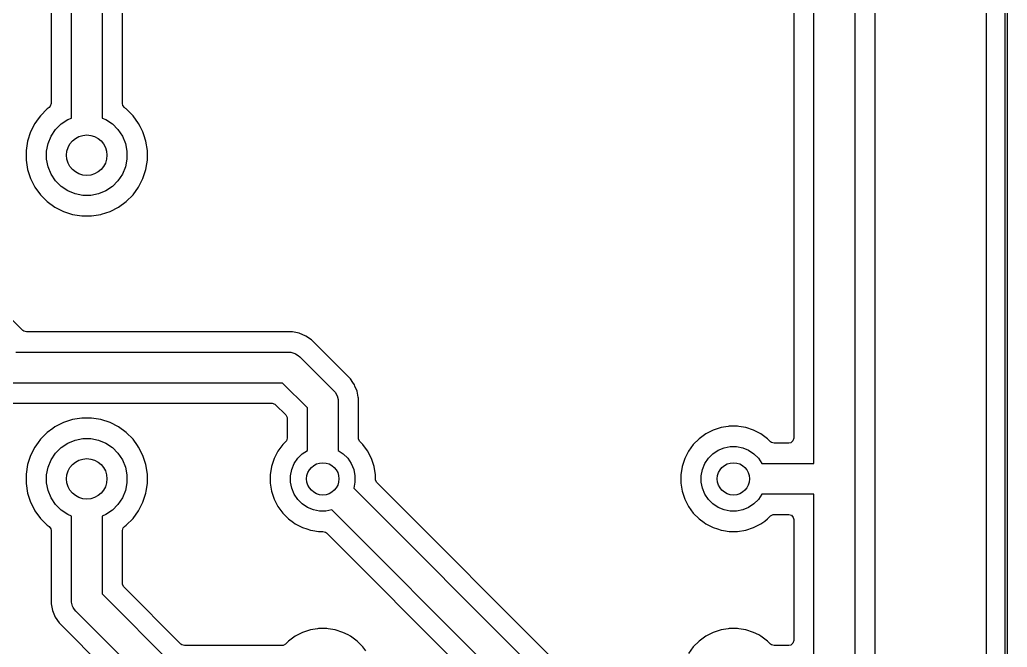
# Model space of a CAD drawing. Extents: x 101.7 to 181.8, y -136.4 to -71.3.
# Drawn here: x 157.34 to 181.78, y -119.16 to -103.65 of the extents above; entities that cross this region are included whole.
import ezdxf

# ---------------------------------------------------------------- set-up
doc = ezdxf.new("R2010")
doc.units = 0
doc.layers.add('BLACK', color=7, linetype='CONTINUOUS')

msp = doc.modelspace()

# ---------------------------------------------------------------- linework, layer by layer
at = {"layer": 'BLACK', "linetype": 'CONTINUOUS'}
for p, q in [((181.725, -136.35), (181.725, -71.4)), ((181.775, -71.375), (181.775, -136.375)), ((181.2495, -71.9995), (181.2495, -135.7505)), ((178.5085, -114.900671), (178.5085, -98.900671)), ((178.008, -99), (178.008, -115)), ((176.992, -114.619), (176.992, -99.508)), ((176.4915, -100.1325), (176.4915, -113.9945)), ((159.381, -102.25), (159.381, -106.080635)), ((159.8815, -105.722546), (159.8815, -102.163177)), ((158.619, -106.080635), (158.619, -102.407815)), ((158.1185, -102.666491), (158.1185, -105.722546)), ((158.098815, -105.789585), (158.067387, -105.822863)), ((158.1185, -105.722546), (158.098815, -105.789585)), ((159.889948, -105.767533), (159.8815, -105.722546)), ((159.932613, -105.822863), (159.889948, -105.767533)), ((157.855483, -106.02249), (157.798175, -106.101368)), ((157.855485, -106.022488), (157.855483, -106.02249)), ((158.02249, -105.855482), (157.855485, -106.022487)), ((157.855485, -106.022487), (157.855485, -106.022488)), ((158.067387, -105.822863), (158.02249, -105.855482)), ((159.962565, -105.844625), (159.932613, -105.822863)), ((159.97751, -105.855483), (159.962565, -105.844625)), ((160.144517, -106.02249), (159.97751, -105.855483)), ((160.283343, -106.213567), (160.144517, -106.02249)), ((157.716657, -106.213566), (157.609433, -106.424003)), ((157.798175, -106.101368), (157.716657, -106.213566)), ((158.22699, -106.365607), (158.365607, -106.22699)), ((158.365607, -106.22699), (158.528603, -106.118079)), ((158.528603, -106.118079), (158.619, -106.080635)), ((159.381, -106.080635), (159.471397, -106.118079)), ((159.471397, -106.118079), (159.634393, -106.22699)), ((159.634393, -106.22699), (159.77301, -106.365607)), ((160.324223, -106.293799), (160.283343, -106.213567)), ((157.609433, -106.424003), (157.536446, -106.648631)), ((158.118079, -106.528603), (158.22699, -106.365607)), ((159.77301, -106.365607), (159.881921, -106.528603)), ((160.390566, -106.424003), (160.324223, -106.293799)), ((160.390566, -106.424005), (160.390566, -106.424003)), ((160.390568, -106.424008), (160.390566, -106.424005)), ((160.415007, -106.499223), (160.390568, -106.424008)), ((160.463553, -106.648631), (160.415007, -106.499223)), ((157.536446, -106.648631), (157.4995, -106.881902)), ((158.004815, -106.901983), (158.04306, -106.709715)), ((158.04306, -106.709715), (158.118079, -106.528603)), ((159.881921, -106.528603), (159.95694, -106.709715)), ((159.95694, -106.709715), (159.995185, -106.901983)), ((160.5005, -106.881902), (160.463553, -106.648631)), ((157.4995, -106.881902), (157.4995, -107.118097)), ((158.004815, -107.098017), (158.004815, -106.901983)), ((159.995185, -106.901983), (159.995185, -107.098017)), ((160.5005, -107.118097), (160.5005, -106.881902)), ((157.4995, -107.118097), (157.536446, -107.351368)), ((158.04306, -107.290285), (158.004815, -107.098017)), ((159.995185, -107.098017), (159.95694, -107.290285)), ((160.463553, -107.351368), (160.485381, -107.213553)), ((160.485381, -107.213553), (160.5005, -107.118097)), ((157.536446, -107.351368), (157.609433, -107.575996)), ((158.118079, -107.471397), (158.04306, -107.290285)), ((158.22699, -107.634393), (158.118079, -107.471397)), ((159.881921, -107.471397), (159.77301, -107.634393)), ((159.95694, -107.290285), (159.881921, -107.471397)), ((160.390568, -107.575992), (160.463553, -107.351368)), ((157.609433, -107.575996), (157.716657, -107.786433)), ((158.365607, -107.77301), (158.22699, -107.634393)), ((159.77301, -107.634393), (159.634393, -107.77301)), ((160.283343, -107.786433), (160.390568, -107.575992)), ((157.716657, -107.786433), (157.855483, -107.97751)), ((157.855483, -107.97751), (158.02249, -108.144517)), ((158.528603, -107.881921), (158.365607, -107.77301)), ((158.709715, -107.95694), (158.528603, -107.881921)), ((158.901983, -107.995185), (158.709715, -107.95694)), ((159.290285, -107.95694), (159.098017, -107.995185)), ((159.471397, -107.881921), (159.290285, -107.95694)), ((159.634393, -107.77301), (159.471397, -107.881921)), ((159.97751, -108.144517), (160.144517, -107.97751)), ((160.144517, -107.97751), (160.283343, -107.786433)), ((158.02249, -108.144517), (158.213567, -108.283343)), ((159.098017, -107.995185), (158.901983, -107.995185)), ((159.786433, -108.283343), (159.97751, -108.144517)), ((157.41881, -111.332181), (154.566629, -108.48)), ((158.213567, -108.283343), (158.275721, -108.315012)), ((158.275721, -108.315012), (158.424003, -108.390566)), ((158.424003, -108.390566), (158.424005, -108.390566)), ((158.424005, -108.390566), (158.424008, -108.390568)), ((158.424008, -108.390568), (158.544412, -108.429689)), ((158.544412, -108.429689), (158.648631, -108.463553)), ((158.648631, -108.463553), (158.881903, -108.5005)), ((159.118097, -108.5005), (159.351368, -108.463553)), ((159.351368, -108.463553), (159.361324, -108.460318)), ((159.361324, -108.460318), (159.575992, -108.390568)), ((159.575992, -108.390568), (159.786433, -108.283343)), ((158.881903, -108.5005), (158.881908, -108.5005)), ((158.881908, -108.5005), (159.118097, -108.5005)), ((157.439452, -111.348815), (157.41881, -111.332181)), ((157.506491, -111.3685), (157.439452, -111.348815)), ((164.08682, -111.3685), (157.506491, -111.3685)), ((164.086821, -111.3685), (164.08682, -111.3685)), ((164.086823, -111.3685), (164.086821, -111.3685)), ((164.257118, -111.402374), (164.086823, -111.3685)), ((164.257128, -111.402377), (164.257118, -111.402374)), ((164.417543, -111.468822), (164.257128, -111.402377)), ((164.561926, -111.565295), (164.417543, -111.468822)), ((164.561927, -111.565296), (164.561926, -111.565295)), ((165.220323, -112.223694), (164.561927, -111.565296)), ((157.247815, -111.869), (164, -111.869)), ((164, -111.869), (164.049715, -111.872259)), ((164.049715, -111.872259), (164.049731, -111.872259)), ((164.049731, -111.872259), (164.145803, -111.898002)), ((164.145803, -111.898002), (164.164408, -111.908744)), ((164.164408, -111.908744), (164.231938, -111.947732)), ((164.231938, -111.947732), (164.231946, -111.94774)), ((164.231946, -111.94774), (164.269408, -111.980592)), ((164.269408, -111.980592), (165.109407, -112.820592)), ((165.401923, -112.405294), (165.220323, -112.223694)), ((163.842184, -112.631), (157.09, -112.631)), ((164.459, -113.247815), (163.842184, -112.631)), ((165.524706, -112.528077), (165.401923, -112.405294)), ((165.585793, -112.6195), (165.524706, -112.528077)), ((165.621175, -112.672453), (165.585793, -112.6195)), ((165.109407, -112.820592), (165.142259, -112.858053)), ((165.142259, -112.858053), (165.142268, -112.858062)), ((165.142268, -112.858062), (165.191998, -112.944198)), ((165.621176, -112.672455), (165.621175, -112.672453)), ((165.621178, -112.672459), (165.621176, -112.672455)), ((165.635735, -112.707603), (165.621178, -112.672459)), ((165.687624, -112.832876), (165.635735, -112.707603)), ((165.716432, -112.977704), (165.687624, -112.832876)), ((165.191998, -112.944198), (165.21774, -113.04027)), ((165.21774, -113.04027), (165.221, -113.09)), ((165.221, -113.09), (165.221, -114.297057)), ((165.716432, -112.977708), (165.716432, -112.977704)), ((165.716433, -112.977709), (165.716432, -112.977708)), ((165.7215, -113.003179), (165.716433, -112.977709)), ((165.7215, -113.990953), (165.7215, -113.003179)), ((157.00318, -113.1315), (163.583508, -113.1315)), ((163.583508, -113.1315), (163.650547, -113.151185)), ((163.650547, -113.151185), (163.671189, -113.167819)), ((163.671189, -113.167819), (163.922181, -113.41881)), ((164.459, -114.297057), (164.459, -113.247815)), ((158.424003, -113.609433), (158.213566, -113.716657)), ((158.648631, -113.536446), (158.424003, -113.609433)), ((158.881903, -113.4995), (158.648631, -113.536446)), ((158.881908, -113.4995), (158.881903, -113.4995)), ((159.118092, -113.4995), (158.881908, -113.4995)), ((159.118097, -113.4995), (159.118092, -113.4995)), ((159.351368, -113.536446), (159.118097, -113.4995)), ((159.575996, -113.609433), (159.351368, -113.536446)), ((159.786433, -113.716657), (159.575996, -113.609433)), ((163.922181, -113.41881), (163.955666, -113.480133)), ((163.955666, -113.480133), (163.9585, -113.506491)), ((163.9585, -113.506491), (163.9585, -113.990953)), ((158.022487, -113.855485), (157.855485, -114.022487)), ((158.022488, -113.855485), (158.022487, -113.855485)), ((158.02249, -113.855483), (158.022488, -113.855485)), ((158.157782, -113.757187), (158.02249, -113.855483)), ((158.213566, -113.716657), (158.157782, -113.757187)), ((159.97751, -113.855483), (159.786433, -113.716657)), ((160.144517, -114.02249), (159.97751, -113.855483)), ((174.500776, -113.794781), (174.318386, -113.887715)), ((174.695465, -113.731522), (174.500776, -113.794781)), ((174.873329, -113.703351), (174.695465, -113.731522)), ((174.897648, -113.6995), (174.873329, -113.703351)), ((175.102352, -113.6995), (174.897648, -113.6995)), ((175.129995, -113.703878), (175.102352, -113.6995)), ((175.304534, -113.731522), (175.129995, -113.703878)), ((175.499223, -113.794781), (175.304534, -113.731522)), ((175.594543, -113.84335), (175.499223, -113.794781)), ((175.68161, -113.887713), (175.594543, -113.84335)), ((157.855483, -114.02249), (157.795862, -114.10455)), ((157.855485, -114.022488), (157.855483, -114.02249)), ((157.855485, -114.022487), (157.855485, -114.022488)), ((158.528603, -114.118079), (158.709715, -114.04306)), ((158.709715, -114.04306), (158.901983, -114.004815)), ((158.901983, -114.004815), (159.098017, -114.004815)), ((159.098017, -114.004815), (159.290285, -114.04306)), ((159.290285, -114.04306), (159.471397, -114.118079)), ((160.25343, -114.172396), (160.144517, -114.02249)), ((163.922181, -114.078634), (163.848032, -114.152782)), ((163.938815, -114.057992), (163.922181, -114.078634)), ((163.9585, -113.990953), (163.938815, -114.057992)), ((165.724334, -114.017311), (165.7215, -113.990953)), ((165.757819, -114.078634), (165.724334, -114.017311)), ((165.831971, -114.152786), (165.757819, -114.078634)), ((174.152786, -114.008028), (174.008028, -114.152786)), ((174.318386, -113.887715), (174.152786, -114.008028)), ((175.681612, -113.887714), (175.68161, -113.887713)), ((175.681613, -113.887715), (175.681612, -113.887714)), ((175.847213, -114.008028), (175.681613, -113.887715)), ((175.921366, -114.082181), (175.847213, -114.008028)), ((175.942008, -114.098815), (175.921366, -114.082181)), ((176.009047, -114.1185), (175.942008, -114.098815)), ((176.471815, -114.061539), (176.419011, -114.107294)), ((176.4915, -113.9945), (176.471815, -114.061539)), ((157.716657, -114.213566), (157.609433, -114.424003)), ((157.795862, -114.10455), (157.716657, -114.213566)), ((158.22699, -114.365607), (158.365607, -114.22699)), ((158.365607, -114.22699), (158.528603, -114.118079)), ((159.471397, -114.118079), (159.634393, -114.22699)), ((159.634393, -114.22699), (159.77301, -114.365607)), ((160.283342, -114.213566), (160.25343, -114.172396)), ((160.390566, -114.424003), (160.283342, -114.213566)), ((163.727715, -114.318386), (163.634781, -114.500776)), ((163.848028, -114.152786), (163.727715, -114.318386)), ((163.848032, -114.152782), (163.848028, -114.152786)), ((164.332485, -114.381592), (164.459, -114.297057)), ((165.221, -114.297057), (165.347515, -114.381592)), ((165.944556, -114.307749), (165.831971, -114.152786)), ((165.952287, -114.31839), (165.944556, -114.307749)), ((166.003662, -114.419219), (165.952287, -114.31839)), ((173.887715, -114.318386), (173.794781, -114.500776)), ((174.008028, -114.152786), (173.887715, -114.318386)), ((174.492485, -114.381592), (174.622883, -114.294463)), ((174.622883, -114.294463), (174.767772, -114.234448)), ((174.767772, -114.234448), (174.921586, -114.203852)), ((174.921586, -114.203852), (175.078414, -114.203852)), ((175.078414, -114.203852), (175.232228, -114.234448)), ((175.232228, -114.234448), (175.377117, -114.294463)), ((175.377117, -114.294463), (175.507515, -114.381592)), ((176.3675, -114.1185), (176.009047, -114.1185)), ((176.419011, -114.107294), (176.3675, -114.1185)), ((157.609433, -114.424003), (157.536446, -114.648631)), ((158.04306, -114.709715), (158.118079, -114.528603)), ((158.118079, -114.528603), (158.22699, -114.365607)), ((159.77301, -114.365607), (159.881921, -114.528603)), ((159.881921, -114.528603), (159.95694, -114.709715)), ((160.390566, -114.424005), (160.390566, -114.424003)), ((160.390568, -114.424008), (160.390566, -114.424005)), ((160.415513, -114.500781), (160.390568, -114.424008)), ((160.463553, -114.648631), (160.415513, -114.500781)), ((163.634781, -114.500776), (163.571522, -114.695465)), ((164.134463, -114.622883), (164.221592, -114.492485)), ((164.221592, -114.492485), (164.332485, -114.381592)), ((165.347515, -114.381592), (165.458408, -114.492485)), ((165.458408, -114.492485), (165.545537, -114.622883)), ((166.045218, -114.500776), (166.003662, -114.419219)), ((166.108477, -114.695465), (166.045218, -114.500776)), ((173.794781, -114.500776), (173.731522, -114.695465)), ((174.294463, -114.622883), (174.381592, -114.492485)), ((174.381592, -114.492485), (174.492485, -114.381592)), ((175.507515, -114.381592), (175.618408, -114.492485)), ((175.618408, -114.492485), (175.702942, -114.619)), ((157.536446, -114.648631), (157.4995, -114.881902)), ((158.004815, -114.901983), (158.04306, -114.709715)), ((159.95694, -114.709715), (159.995185, -114.901983)), ((160.5005, -114.881902), (160.463553, -114.648631)), ((163.571522, -114.695465), (163.5395, -114.897648)), ((164.043852, -114.921586), (164.074448, -114.767772)), ((164.074448, -114.767772), (164.134463, -114.622883)), ((165.545537, -114.622883), (165.605552, -114.767772)), ((165.605552, -114.767772), (165.636148, -114.921586)), ((166.1405, -114.897648), (166.108477, -114.695465)), ((173.731522, -114.695465), (173.6995, -114.897648)), ((174.203852, -114.921586), (174.234448, -114.767772)), ((174.234448, -114.767772), (174.294463, -114.622883)), ((175.702942, -114.619), (176.992, -114.619)), ((157.4995, -114.881902), (157.4995, -115.118097)), ((158.004815, -115.098017), (158.004815, -114.901983)), ((159.995185, -114.901983), (159.995185, -115.098017)), ((160.5005, -115.118097), (160.5005, -114.881902)), ((163.5395, -114.897648), (163.5395, -115.102351)), ((164.043852, -115.078414), (164.043852, -114.921586)), ((165.636148, -114.921586), (165.636148, -115.078414)), ((166.1405, -115.002508), (166.1405, -114.897648)), ((166.143334, -115.028866), (166.1405, -115.002508)), ((166.176819, -115.090189), (166.143334, -115.028866)), ((173.6995, -114.897648), (173.6995, -115.102351)), ((174.203852, -115.078414), (174.203852, -114.921586)), ((178.008, -115), (178.008, -120)), ((178.5085, -119.900671), (178.5085, -114.900671)), ((157.4995, -115.118097), (157.536446, -115.351368)), ((158.04306, -115.290285), (158.004815, -115.098017)), ((158.118079, -115.471397), (158.04306, -115.290285)), ((159.95694, -115.290285), (159.881921, -115.471397)), ((159.995185, -115.098017), (159.95694, -115.290285)), ((160.463553, -115.351368), (160.470971, -115.304534)), ((160.470971, -115.304534), (160.5005, -115.118097)), ((163.5395, -115.102351), (163.571522, -115.304534)), ((163.571522, -115.304534), (163.634781, -115.499223)), ((164.074448, -115.232228), (164.043852, -115.078414)), ((164.134463, -115.377117), (164.074448, -115.232228)), ((165.636148, -115.078414), (165.606463, -115.227647)), ((165.606463, -115.227647), (171.629407, -121.250592)), ((171.921923, -120.835294), (166.176819, -115.090189)), ((173.6995, -115.102351), (173.731522, -115.304534)), ((173.731522, -115.304534), (173.794781, -115.499223)), ((174.234448, -115.232228), (174.203852, -115.078414)), ((174.294463, -115.377117), (174.234448, -115.232228)), ((157.536446, -115.351368), (157.609433, -115.575996)), ((158.22699, -115.634393), (158.118079, -115.471397)), ((159.881921, -115.471397), (159.77301, -115.634393)), ((160.390568, -115.575992), (160.463553, -115.351368)), ((163.634781, -115.499223), (163.727715, -115.681613)), ((164.221592, -115.507515), (164.134463, -115.377117)), ((164.332485, -115.618408), (164.221592, -115.507515)), ((173.794781, -115.499223), (173.887715, -115.681613)), ((174.381592, -115.507515), (174.294463, -115.377117)), ((174.492485, -115.618408), (174.381592, -115.507515)), ((175.618408, -115.507515), (175.507515, -115.618408)), ((175.702942, -115.381), (175.618408, -115.507515)), ((176.992, -115.381), (175.702942, -115.381)), ((176.992, -119.619), (176.992, -115.381)), ((157.609433, -115.575996), (157.712483, -115.778242)), ((157.712483, -115.778242), (157.716657, -115.786433)), ((157.716657, -115.786433), (157.855483, -115.97751)), ((158.365607, -115.77301), (158.22699, -115.634393)), ((158.528603, -115.881921), (158.365607, -115.77301)), ((159.634393, -115.77301), (159.471397, -115.881921)), ((159.77301, -115.634393), (159.634393, -115.77301)), ((160.144517, -115.97751), (160.283343, -115.786433)), ((160.283343, -115.786433), (160.390568, -115.575992)), ((163.727715, -115.681613), (163.848028, -115.847213)), ((164.462883, -115.705537), (164.332485, -115.618408)), ((164.607772, -115.765552), (164.462883, -115.705537)), ((164.761586, -115.796148), (164.607772, -115.765552)), ((164.918414, -115.796148), (164.761586, -115.796148)), ((165.067647, -115.766463), (164.918414, -115.796148)), ((170.979, -121.677815), (165.067647, -115.766463)), ((173.887715, -115.681613), (174.008028, -115.847213)), ((174.622883, -115.705537), (174.492485, -115.618408)), ((174.767772, -115.765552), (174.622883, -115.705537)), ((174.921586, -115.796148), (174.767772, -115.765552)), ((175.078414, -115.796148), (174.921586, -115.796148)), ((175.232228, -115.765552), (175.078414, -115.796148)), ((175.377117, -115.705537), (175.232228, -115.765552)), ((175.507515, -115.618408), (175.377117, -115.705537)), ((157.855483, -115.97751), (157.855485, -115.977512)), ((157.855485, -115.977512), (158.022493, -116.14452)), ((158.619, -115.919364), (158.528603, -115.881921)), ((158.619, -118), (158.619, -115.919364)), ((159.471397, -115.881921), (159.381, -115.919364)), ((159.381, -115.919364), (159.381, -117.842184)), ((159.97751, -116.144517), (160.144517, -115.97751)), ((163.848028, -115.847213), (163.992786, -115.991971)), ((163.992786, -115.991971), (164.114388, -116.080318)), ((174.008028, -115.847213), (174.152786, -115.991971)), ((174.152786, -115.991971), (174.274388, -116.080318)), ((175.68161, -116.112287), (175.77459, -116.044732)), ((175.77459, -116.044732), (175.847213, -115.991971)), ((175.847213, -115.991971), (175.847215, -115.991968)), ((175.847215, -115.991968), (175.847219, -115.991966)), ((175.847219, -115.991966), (175.921366, -115.917819)), ((175.921366, -115.917819), (175.982689, -115.884334)), ((175.982689, -115.884334), (176.009047, -115.8815)), ((176.009047, -115.8815), (176.3675, -115.8815)), ((176.3675, -115.8815), (176.434539, -115.901185)), ((176.434539, -115.901185), (176.480294, -115.953989)), ((176.480294, -115.953989), (176.4915, -116.0055)), ((176.4915, -116.0055), (176.4915, -118.9945)), ((158.022493, -116.14452), (158.067384, -116.177134)), ((158.067384, -116.177134), (158.11005, -116.232463)), ((158.11005, -116.232463), (158.1185, -116.277453)), ((158.1185, -116.277453), (158.1185, -117.913179)), ((159.8815, -116.277453), (159.901185, -116.210414)), ((159.8815, -117.583508), (159.8815, -116.277453)), ((159.901185, -116.210414), (159.932616, -116.177134)), ((159.932616, -116.177134), (159.977506, -116.14452)), ((159.977506, -116.144519), (159.97751, -116.144517)), ((159.977506, -116.14452), (159.977506, -116.144519)), ((164.114388, -116.080318), (164.15839, -116.112287)), ((164.15839, -116.112287), (164.274607, -116.171503)), ((164.274607, -116.171503), (164.340776, -116.205218)), ((164.340776, -116.205218), (164.340778, -116.205218)), ((164.340778, -116.205218), (164.340781, -116.20522)), ((164.340781, -116.20522), (164.445137, -116.239127)), ((164.445137, -116.239127), (164.535465, -116.268477)), ((164.535465, -116.268477), (164.592137, -116.277453)), ((164.592137, -116.277453), (164.737648, -116.3005)), ((174.274388, -116.080318), (174.31839, -116.112287)), ((174.31839, -116.112287), (174.434607, -116.171503)), ((174.434607, -116.171503), (174.500776, -116.205218)), ((174.500776, -116.205218), (174.500778, -116.205218)), ((174.500778, -116.205218), (174.500781, -116.20522)), ((174.500781, -116.20522), (174.605137, -116.239127)), ((174.605137, -116.239127), (174.695465, -116.268477)), ((174.695465, -116.268477), (174.752137, -116.277453)), ((174.752137, -116.277453), (174.897648, -116.3005)), ((175.102352, -116.3005), (175.304534, -116.268477)), ((175.304534, -116.268477), (175.499219, -116.20522)), ((175.499219, -116.20522), (175.68161, -116.112287)), ((164.737648, -116.3005), (164.842508, -116.3005)), ((164.842508, -116.3005), (164.909547, -116.320185)), ((164.909547, -116.320185), (164.930189, -116.336819)), ((164.930189, -116.336819), (170.442181, -121.84881)), ((174.897648, -116.3005), (174.897649, -116.3005)), ((174.897649, -116.3005), (175.102351, -116.3005)), ((175.102351, -116.3005), (175.102352, -116.3005)), ((159.884334, -117.609866), (159.8815, -117.583508)), ((159.917819, -117.671189), (159.884334, -117.609866)), ((161.328811, -119.082181), (159.917819, -117.671189)), ((158.1185, -117.913179), (158.1185, -118.086821)), ((158.622259, -118.049714), (158.619, -118)), ((159.381, -117.842184), (161.157816, -119.619)), ((158.1185, -118.086823), (158.118499, -118.086823)), ((158.118499, -118.086823), (158.152374, -118.257118)), ((158.1185, -118.086821), (158.1185, -118.086823)), ((158.622259, -118.049731), (158.622259, -118.049714)), ((158.648002, -118.145803), (158.622259, -118.049731)), ((158.666204, -118.17733), (158.648002, -118.145803)), ((158.697732, -118.231938), (158.666204, -118.17733)), ((158.69774, -118.231946), (158.697732, -118.231938)), ((158.730592, -118.269408), (158.69774, -118.231946)), ((158.152374, -118.257118), (158.152377, -118.257128)), ((158.152377, -118.257128), (158.218822, -118.417543)), ((158.218822, -118.417543), (158.315295, -118.561926)), ((160.730592, -120.269408), (158.730592, -118.269408)), ((158.315295, -118.561926), (160.438073, -120.684704)), ((164.535465, -118.731522), (164.340776, -118.794781)), ((164.713329, -118.703351), (164.535465, -118.731522)), ((164.737648, -118.6995), (164.713329, -118.703351)), ((164.942352, -118.6995), (164.737648, -118.6995)), ((164.969995, -118.703878), (164.942352, -118.6995)), ((165.144534, -118.731522), (164.969995, -118.703878)), ((165.339223, -118.794781), (165.144534, -118.731522)), ((174.695465, -118.731522), (174.500776, -118.794781)), ((174.873329, -118.703351), (174.695465, -118.731522)), ((174.897648, -118.6995), (174.873329, -118.703351)), ((175.102352, -118.6995), (174.897648, -118.6995)), ((175.129995, -118.703878), (175.102352, -118.6995)), ((175.304534, -118.731522), (175.129995, -118.703878)), ((175.499223, -118.794781), (175.304534, -118.731522)), ((164.158386, -118.887715), (163.992786, -119.008028)), ((164.340776, -118.794781), (164.158386, -118.887715)), ((165.464653, -118.858691), (165.339223, -118.794781)), ((165.52161, -118.887713), (165.464653, -118.858691)), ((165.521612, -118.887714), (165.52161, -118.887713)), ((165.521613, -118.887715), (165.521612, -118.887714)), ((165.687213, -119.008028), (165.521613, -118.887715)), ((174.318386, -118.887715), (174.152786, -119.008028)), ((174.500776, -118.794781), (174.318386, -118.887715)), ((175.624653, -118.858691), (175.499223, -118.794781)), ((175.68161, -118.887713), (175.624653, -118.858691)), ((175.681612, -118.887714), (175.68161, -118.887713)), ((175.681613, -118.887715), (175.681612, -118.887714)), ((175.847213, -119.008028), (175.681613, -118.887715)), ((161.349453, -119.098815), (161.328811, -119.082181)), ((161.416492, -119.1185), (161.349453, -119.098815)), ((163.830953, -119.1185), (161.416492, -119.1185)), ((163.857311, -119.115666), (163.830953, -119.1185)), ((163.918634, -119.082181), (163.857311, -119.115666)), ((163.992782, -119.008032), (163.918634, -119.082181)), ((163.992786, -119.008028), (163.992782, -119.008032)), ((165.831971, -119.152786), (165.687213, -119.008028)), ((165.90434, -119.252396), (165.831971, -119.152786)), ((174.008028, -119.152786), (173.887715, -119.318386)), ((174.152786, -119.008028), (174.008028, -119.152786)), ((175.921366, -119.082181), (175.847213, -119.008028)), ((175.942008, -119.098815), (175.921366, -119.082181)), ((176.009047, -119.1185), (175.942008, -119.098815)), ((176.3675, -119.1185), (176.009047, -119.1185)), ((176.419011, -119.107294), (176.3675, -119.1185)), ((176.471815, -119.061539), (176.419011, -119.107294)), ((176.4915, -118.9945), (176.471815, -119.061539))]:
    msp.add_line(p, q, dxfattribs=at)
at = {"layer": 'BLACK'}
for centre, radius in [((159, -107), 0.5), ((159, -115), 0.5), ((164.84, -115), 0.4), ((164.84, -115), 0.4), ((175, -115), 0.4), ((175, -115), 0.4)]:
    msp.add_circle(centre, radius, dxfattribs=at)
at = {"layer": 'WHITE'}
for centre, radius in [((159, -107), 0.5), ((159, -115), 0.5), ((164.84, -115), 0.4), ((175, -115), 0.4)]:
    msp.add_circle(centre, radius, dxfattribs=at)

doc.saveas('drawing.dxf')
